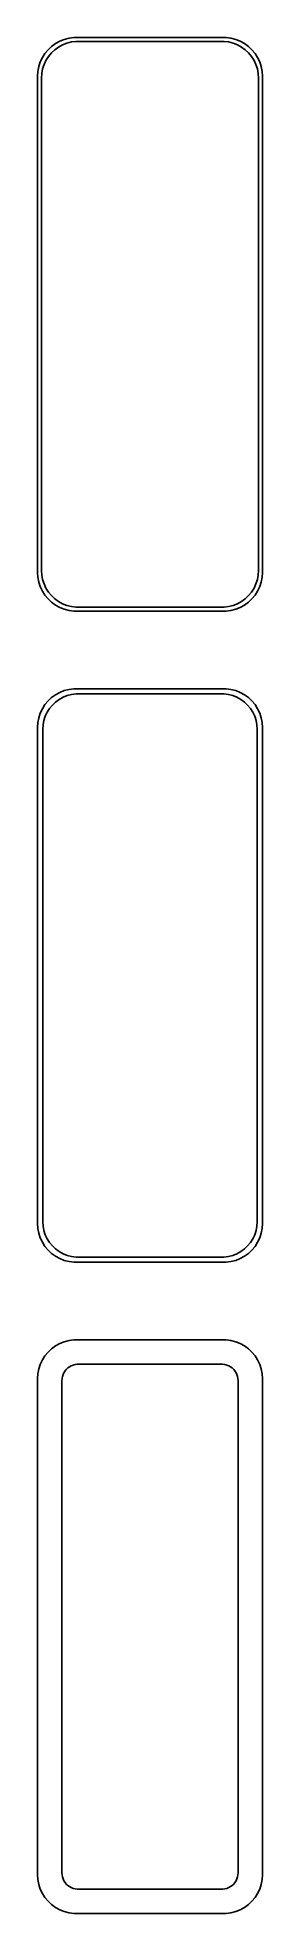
# Model space of a CAD drawing. Header units: metres. Extents: x -14 to 14, y 215 to 457.
import ezdxf

# ---------------------------------------------------------------- set-up
doc = ezdxf.new("R2010")
doc.units = ezdxf.units.M

msp = doc.modelspace()

# ---------------------------------------------------------------- linework, layer by layer
for p, q in [((-13.5451, 454.939), (-13.8815, 454.409)), ((-13.1448, 455.423), (-13.5451, 454.939)), ((-12.6871, 455.853), (-13.1448, 455.423)), ((-13.0928, 454.542), (-12.7126, 455.002)), ((-12.7126, 455.002), (-12.2778, 455.41)), ((-12.1791, 456.222), (-12.6871, 455.853)), ((-12.2778, 455.41), (-11.7952, 455.761)), ((-11.6289, 456.524), (-12.1791, 456.222)), ((-11.7952, 455.761), (-11.2724, 456.048)), ((-11.0451, 456.755), (-11.6289, 456.524)), ((-11.2724, 456.048), (-10.7178, 456.268)), ((-10.4369, 456.911), (-11.0451, 456.755)), ((-10.7178, 456.268), (-10.1401, 456.416)), ((-9.81395, 456.99), (-10.4369, 456.911)), ((-10.1401, 456.416), (-9.54825, 456.491)), ((9.81395, 456.99), (-9.81395, 456.99)), ((-9.54825, 456.491), (9.54825, 456.491)), ((9.54825, 456.491), (10.1401, 456.416)), ((10.4369, 456.911), (9.81395, 456.99)), ((10.1401, 456.416), (10.7178, 456.268)), ((11.0451, 456.755), (10.4369, 456.911)), ((10.7178, 456.268), (11.2724, 456.048)), ((11.6289, 456.524), (11.0451, 456.755)), ((11.2724, 456.048), (11.7952, 455.761)), ((12.1791, 456.222), (11.6289, 456.524)), ((11.7952, 455.761), (12.2778, 455.41)), ((12.6871, 455.853), (12.1791, 456.222)), ((12.2778, 455.41), (12.7126, 455.002)), ((13.1448, 455.423), (12.6871, 455.853)), ((12.7126, 455.002), (13.0928, 454.542)), ((13.5451, 454.939), (13.1448, 455.423)), ((13.8815, 454.409), (13.5451, 454.939)), ((-14.4606, 452.627), (-14.5, 452)), ((-14.3429, 453.243), (-14.4606, 452.627)), ((-14.1489, 453.841), (-14.3429, 453.243)), ((-13.8815, 454.409), (-14.1489, 453.841)), ((-13.9625, 452.345), (-13.8508, 452.931)), ((-13.8508, 452.931), (-13.6664, 453.499)), ((-13.6664, 453.499), (-13.4124, 454.038)), ((-13.4124, 454.038), (-13.0928, 454.542)), ((13.0928, 454.542), (13.4124, 454.038)), ((13.4124, 454.038), (13.6664, 453.499)), ((13.6664, 453.499), (13.8508, 452.931)), ((13.8508, 452.931), (13.9625, 452.345)), ((14.1489, 453.841), (13.8815, 454.409)), ((14.3429, 453.243), (14.1489, 453.841)), ((14.4606, 452.627), (14.3429, 453.243)), ((14.5, 452), (14.4606, 452.627)), ((-14.5, 452), (-14.5, 388)), ((-14, 451.75), (-13.9625, 452.345)), ((-14, 388.25), (-14, 451.75)), ((13.9625, 452.345), (14, 451.75)), ((14, 451.75), (14, 388.25)), ((14.5, 388), (14.5, 452)), ((-14.5, 388), (-14.4606, 387.373)), ((-14.4606, 387.373), (-14.3429, 386.757)), ((-13.9625, 387.655), (-14, 388.25)), ((-13.8508, 387.069), (-13.9625, 387.655)), ((13.9625, 387.655), (13.8508, 387.069)), ((14, 388.25), (13.9625, 387.655)), ((14.3429, 386.757), (14.4606, 387.373)), ((14.4606, 387.373), (14.5, 388)), ((-14.3429, 386.757), (-14.1489, 386.159)), ((-14.1489, 386.159), (-13.8815, 385.591)), ((-13.8815, 385.591), (-13.5451, 385.061)), ((-13.6664, 386.501), (-13.8508, 387.069)), ((-13.4124, 385.962), (-13.6664, 386.501)), ((-13.5451, 385.061), (-13.1448, 384.577)), ((-13.0928, 385.458), (-13.4124, 385.962)), ((-12.7126, 384.998), (-13.0928, 385.458)), ((-12.2778, 384.59), (-12.7126, 384.998)), ((12.7126, 384.998), (12.2778, 384.59)), ((13.0928, 385.458), (12.7126, 384.998)), ((13.4124, 385.962), (13.0928, 385.458)), ((13.1448, 384.577), (13.5451, 385.061)), ((13.6664, 386.501), (13.4124, 385.962)), ((13.5451, 385.061), (13.8815, 385.591)), ((13.8508, 387.069), (13.6664, 386.501)), ((13.8815, 385.591), (14.1489, 386.159)), ((14.1489, 386.159), (14.3429, 386.757)), ((-13.1448, 384.577), (-12.6871, 384.147)), ((-12.6871, 384.147), (-12.1791, 383.778)), ((-11.7952, 384.239), (-12.2778, 384.59)), ((-12.1791, 383.778), (-11.6289, 383.476)), ((-11.2724, 383.952), (-11.7952, 384.239)), ((-11.6289, 383.476), (-11.0451, 383.245)), ((-10.7178, 383.732), (-11.2724, 383.952)), ((-11.0451, 383.245), (-10.4369, 383.089)), ((-10.1401, 383.584), (-10.7178, 383.732)), ((-10.4369, 383.089), (-9.81395, 383.01)), ((-9.54825, 383.509), (-10.1401, 383.584)), ((-9.81395, 383.01), (9.81395, 383.01)), ((9.54825, 383.509), (-9.54825, 383.509)), ((10.1401, 383.584), (9.54825, 383.509)), ((9.81395, 383.01), (10.4369, 383.089)), ((10.7178, 383.732), (10.1401, 383.584)), ((10.4369, 383.089), (11.0451, 383.245)), ((11.2724, 383.952), (10.7178, 383.732)), ((11.0451, 383.245), (11.6289, 383.476)), ((11.7952, 384.239), (11.2724, 383.952)), ((11.6289, 383.476), (12.1791, 383.778)), ((12.2778, 384.59), (11.7952, 384.239)), ((12.1791, 383.778), (12.6871, 384.147)), ((12.6871, 384.147), (13.1448, 384.577)), ((-11.0451, 372.755), (-11.6289, 372.524)), ((-10.4369, 372.911), (-11.0451, 372.755)), ((-9.81395, 372.99), (-10.4369, 372.911)), ((9.81395, 372.99), (-9.81395, 372.99)), ((10.4369, 372.911), (9.81395, 372.99)), ((11.0451, 372.755), (10.4369, 372.911)), ((11.6289, 372.524), (11.0451, 372.755)), ((-13.8815, 370.409), (-14.1489, 369.841)), ((-13.5451, 370.939), (-13.8815, 370.409)), ((-13.1448, 371.423), (-13.5451, 370.939)), ((-13.2621, 369.956), (-12.954, 370.441)), ((-12.6871, 371.853), (-13.1448, 371.423)), ((-12.954, 370.441), (-12.5875, 370.884)), ((-12.1791, 372.222), (-12.6871, 371.853)), ((-12.5875, 370.884), (-12.1684, 371.278)), ((-11.6289, 372.524), (-12.1791, 372.222)), ((-12.1684, 371.278), (-11.7032, 371.616)), ((-11.7032, 371.616), (-11.1994, 371.893)), ((-11.1994, 371.893), (-10.6648, 372.104)), ((-10.6648, 372.104), (-10.1079, 372.247)), ((-10.1079, 372.247), (-9.53748, 372.319)), ((-9.53748, 372.319), (9.53748, 372.319)), ((9.53748, 372.319), (10.1079, 372.247)), ((10.1079, 372.247), (10.6648, 372.104)), ((10.6648, 372.104), (11.1994, 371.893)), ((11.1994, 371.893), (11.7032, 371.616)), ((12.1791, 372.222), (11.6289, 372.524)), ((11.7032, 371.616), (12.1684, 371.278)), ((12.1684, 371.278), (12.5875, 370.884)), ((12.6871, 371.853), (12.1791, 372.222)), ((12.5875, 370.884), (12.954, 370.441)), ((13.1448, 371.423), (12.6871, 371.853)), ((12.954, 370.441), (13.2621, 369.956)), ((13.5451, 370.939), (13.1448, 371.423)), ((13.8815, 370.409), (13.5451, 370.939)), ((14.1489, 369.841), (13.8815, 370.409)), ((-14.4606, 368.627), (-14.5, 368)), ((-14.5, 368), (-14.5, 304)), ((-14.3429, 369.243), (-14.4606, 368.627)), ((-14.1489, 369.841), (-14.3429, 369.243)), ((-13.8284, 367.75), (-13.7923, 368.324)), ((-13.7923, 368.324), (-13.6846, 368.889)), ((-13.6846, 368.889), (-13.5069, 369.435)), ((-13.5069, 369.435), (-13.2621, 369.956)), ((13.2621, 369.956), (13.5069, 369.435)), ((13.5069, 369.435), (13.6846, 368.889)), ((13.6846, 368.889), (13.7923, 368.324)), ((13.7923, 368.324), (13.8284, 367.75)), ((14.3429, 369.243), (14.1489, 369.841)), ((14.4606, 368.627), (14.3429, 369.243)), ((14.5, 368), (14.4606, 368.627)), ((14.5, 304), (14.5, 368)), ((-13.8284, 304.25), (-13.8284, 367.75)), ((13.8284, 367.75), (13.8284, 304.25)), ((-14.5, 304), (-14.4606, 303.373)), ((-14.4606, 303.373), (-14.3429, 302.757)), ((-14.3429, 302.757), (-14.1489, 302.159)), ((-13.7923, 303.676), (-13.8284, 304.25)), ((-13.6846, 303.111), (-13.7923, 303.676)), ((-13.5069, 302.565), (-13.6846, 303.111)), ((-13.2621, 302.044), (-13.5069, 302.565)), ((13.5069, 302.565), (13.2621, 302.044)), ((13.6846, 303.111), (13.5069, 302.565)), ((13.7923, 303.676), (13.6846, 303.111)), ((13.8284, 304.25), (13.7923, 303.676)), ((14.1489, 302.159), (14.3429, 302.757)), ((14.3429, 302.757), (14.4606, 303.373)), ((14.4606, 303.373), (14.5, 304)), ((-14.1489, 302.159), (-13.8815, 301.591)), ((-13.8815, 301.591), (-13.5451, 301.061)), ((-13.5451, 301.061), (-13.1448, 300.577)), ((-12.954, 301.559), (-13.2621, 302.044)), ((-13.1448, 300.577), (-12.6871, 300.147)), ((-12.5875, 301.116), (-12.954, 301.559)), ((-12.6871, 300.147), (-12.1791, 299.778)), ((-12.1684, 300.722), (-12.5875, 301.116)), ((-11.7032, 300.384), (-12.1684, 300.722)), ((-11.1994, 300.107), (-11.7032, 300.384)), ((-10.6648, 299.896), (-11.1994, 300.107)), ((11.1994, 300.107), (10.6648, 299.896)), ((11.7032, 300.384), (11.1994, 300.107)), ((12.1684, 300.722), (11.7032, 300.384)), ((12.5875, 301.116), (12.1684, 300.722)), ((12.1791, 299.778), (12.6871, 300.147)), ((12.954, 301.559), (12.5875, 301.116)), ((12.6871, 300.147), (13.1448, 300.577)), ((13.2621, 302.044), (12.954, 301.559)), ((13.1448, 300.577), (13.5451, 301.061)), ((13.5451, 301.061), (13.8815, 301.591)), ((13.8815, 301.591), (14.1489, 302.159)), ((-12.1791, 299.778), (-11.6289, 299.476)), ((-11.6289, 299.476), (-11.0451, 299.245)), ((-11.0451, 299.245), (-10.4369, 299.089)), ((-10.1079, 299.753), (-10.6648, 299.896)), ((-10.4369, 299.089), (-9.81395, 299.01)), ((-9.53748, 299.681), (-10.1079, 299.753)), ((-9.81395, 299.01), (9.81395, 299.01)), ((9.53748, 299.681), (-9.53748, 299.681)), ((10.1079, 299.753), (9.53748, 299.681)), ((9.81395, 299.01), (10.4369, 299.089)), ((10.6648, 299.896), (10.1079, 299.753)), ((10.4369, 299.089), (11.0451, 299.245)), ((11.0451, 299.245), (11.6289, 299.476)), ((11.6289, 299.476), (12.1791, 299.778)), ((-12.1791, 288.222), (-12.6871, 287.853)), ((-11.6289, 288.524), (-12.1791, 288.222)), ((-11.0451, 288.755), (-11.6289, 288.524)), ((-10.4369, 288.911), (-11.0451, 288.755)), ((-9.81395, 288.99), (-10.4369, 288.911)), ((9.81395, 288.99), (-9.81395, 288.99)), ((10.4369, 288.911), (9.81395, 288.99)), ((11.0451, 288.755), (10.4369, 288.911)), ((11.6289, 288.524), (11.0451, 288.755)), ((12.1791, 288.222), (11.6289, 288.524)), ((12.6871, 287.853), (12.1791, 288.222)), ((-14.1489, 285.841), (-14.3429, 285.243)), ((-13.8815, 286.409), (-14.1489, 285.841)), ((-13.5451, 286.939), (-13.8815, 286.409)), ((-13.1448, 287.423), (-13.5451, 286.939)), ((-12.6871, 287.853), (-13.1448, 287.423)), ((-10.3804, 285.531), (-10.1482, 285.659)), ((-10.1482, 285.659), (-9.9019, 285.756)), ((-9.9019, 285.756), (-9.64529, 285.822)), ((-9.64529, 285.822), (-9.38246, 285.855)), ((-9.38246, 285.855), (9.38246, 285.855)), ((9.38246, 285.855), (9.64529, 285.822)), ((9.64529, 285.822), (9.9019, 285.756)), ((9.9019, 285.756), (10.1482, 285.659)), ((10.1482, 285.659), (10.3804, 285.531)), ((13.1448, 287.423), (12.6871, 287.853)), ((13.5451, 286.939), (13.1448, 287.423)), ((13.8815, 286.409), (13.5451, 286.939)), ((14.1489, 285.841), (13.8815, 286.409)), ((14.3429, 285.243), (14.1489, 285.841)), ((-14.4606, 284.627), (-14.5, 284)), ((-14.5, 284), (-14.5, 220)), ((-14.3429, 285.243), (-14.4606, 284.627)), ((-11.3596, 283.75), (-11.343, 284.014)), ((-11.3596, 220.25), (-11.3596, 283.75)), ((-11.343, 284.014), (-11.2934, 284.275)), ((-11.2934, 284.275), (-11.2115, 284.527)), ((-11.2115, 284.527), (-11.0987, 284.766)), ((-11.0987, 284.766), (-10.9567, 284.99)), ((-10.9567, 284.99), (-10.7878, 285.194)), ((-10.7878, 285.194), (-10.5947, 285.375)), ((-10.5947, 285.375), (-10.3804, 285.531)), ((10.3804, 285.531), (10.5947, 285.375)), ((10.5947, 285.375), (10.7878, 285.194)), ((10.7878, 285.194), (10.9567, 284.99)), ((10.9567, 284.99), (11.0987, 284.766)), ((11.0987, 284.766), (11.2115, 284.527)), ((11.2115, 284.527), (11.2934, 284.275)), ((11.2934, 284.275), (11.343, 284.014)), ((11.343, 284.014), (11.3596, 283.75)), ((11.3596, 283.75), (11.3596, 220.25)), ((14.4606, 284.627), (14.3429, 285.243)), ((14.5, 284), (14.4606, 284.627)), ((14.5, 220), (14.5, 284)), ((-11.343, 219.986), (-11.3596, 220.25)), ((11.3596, 220.25), (11.343, 219.986)), ((-14.5, 220), (-14.4606, 219.373)), ((-14.4606, 219.373), (-14.3429, 218.757)), ((-14.3429, 218.757), (-14.1489, 218.159)), ((-14.1489, 218.159), (-13.8815, 217.591)), ((-11.2934, 219.725), (-11.343, 219.986)), ((-11.2115, 219.473), (-11.2934, 219.725)), ((-11.0987, 219.234), (-11.2115, 219.473)), ((-10.9567, 219.01), (-11.0987, 219.234)), ((-10.7878, 218.806), (-10.9567, 219.01)), ((-10.5947, 218.625), (-10.7878, 218.806)), ((-10.3804, 218.469), (-10.5947, 218.625)), ((-10.1482, 218.341), (-10.3804, 218.469)), ((-9.9019, 218.244), (-10.1482, 218.341)), ((-9.64529, 218.178), (-9.9019, 218.244)), ((-9.38246, 218.145), (-9.64529, 218.178)), ((9.38246, 218.145), (-9.38246, 218.145)), ((9.64529, 218.178), (9.38246, 218.145)), ((9.9019, 218.244), (9.64529, 218.178)), ((10.1482, 218.341), (9.9019, 218.244)), ((10.3804, 218.469), (10.1482, 218.341)), ((10.5947, 218.625), (10.3804, 218.469)), ((10.7878, 218.806), (10.5947, 218.625)), ((10.9567, 219.01), (10.7878, 218.806)), ((11.0987, 219.234), (10.9567, 219.01)), ((11.2115, 219.473), (11.0987, 219.234)), ((11.2934, 219.725), (11.2115, 219.473)), ((11.343, 219.986), (11.2934, 219.725)), ((13.8815, 217.591), (14.1489, 218.159)), ((14.1489, 218.159), (14.3429, 218.757)), ((14.3429, 218.757), (14.4606, 219.373)), ((14.4606, 219.373), (14.5, 220)), ((-13.8815, 217.591), (-13.5451, 217.061)), ((-13.5451, 217.061), (-13.1448, 216.577)), ((-13.1448, 216.577), (-12.6871, 216.147)), ((-12.6871, 216.147), (-12.1791, 215.778)), ((-12.1791, 215.778), (-11.6289, 215.476)), ((-11.6289, 215.476), (-11.0451, 215.245)), ((11.0451, 215.245), (11.6289, 215.476)), ((11.6289, 215.476), (12.1791, 215.778)), ((12.1791, 215.778), (12.6871, 216.147)), ((12.6871, 216.147), (13.1448, 216.577)), ((13.1448, 216.577), (13.5451, 217.061)), ((13.5451, 217.061), (13.8815, 217.591)), ((-11.0451, 215.245), (-10.4369, 215.089)), ((-10.4369, 215.089), (-9.81395, 215.01)), ((-9.81395, 215.01), (9.81395, 215.01)), ((9.81395, 215.01), (10.4369, 215.089)), ((10.4369, 215.089), (11.0451, 215.245))]:
    msp.add_line(p, q)

doc.saveas('drawing.dxf')
